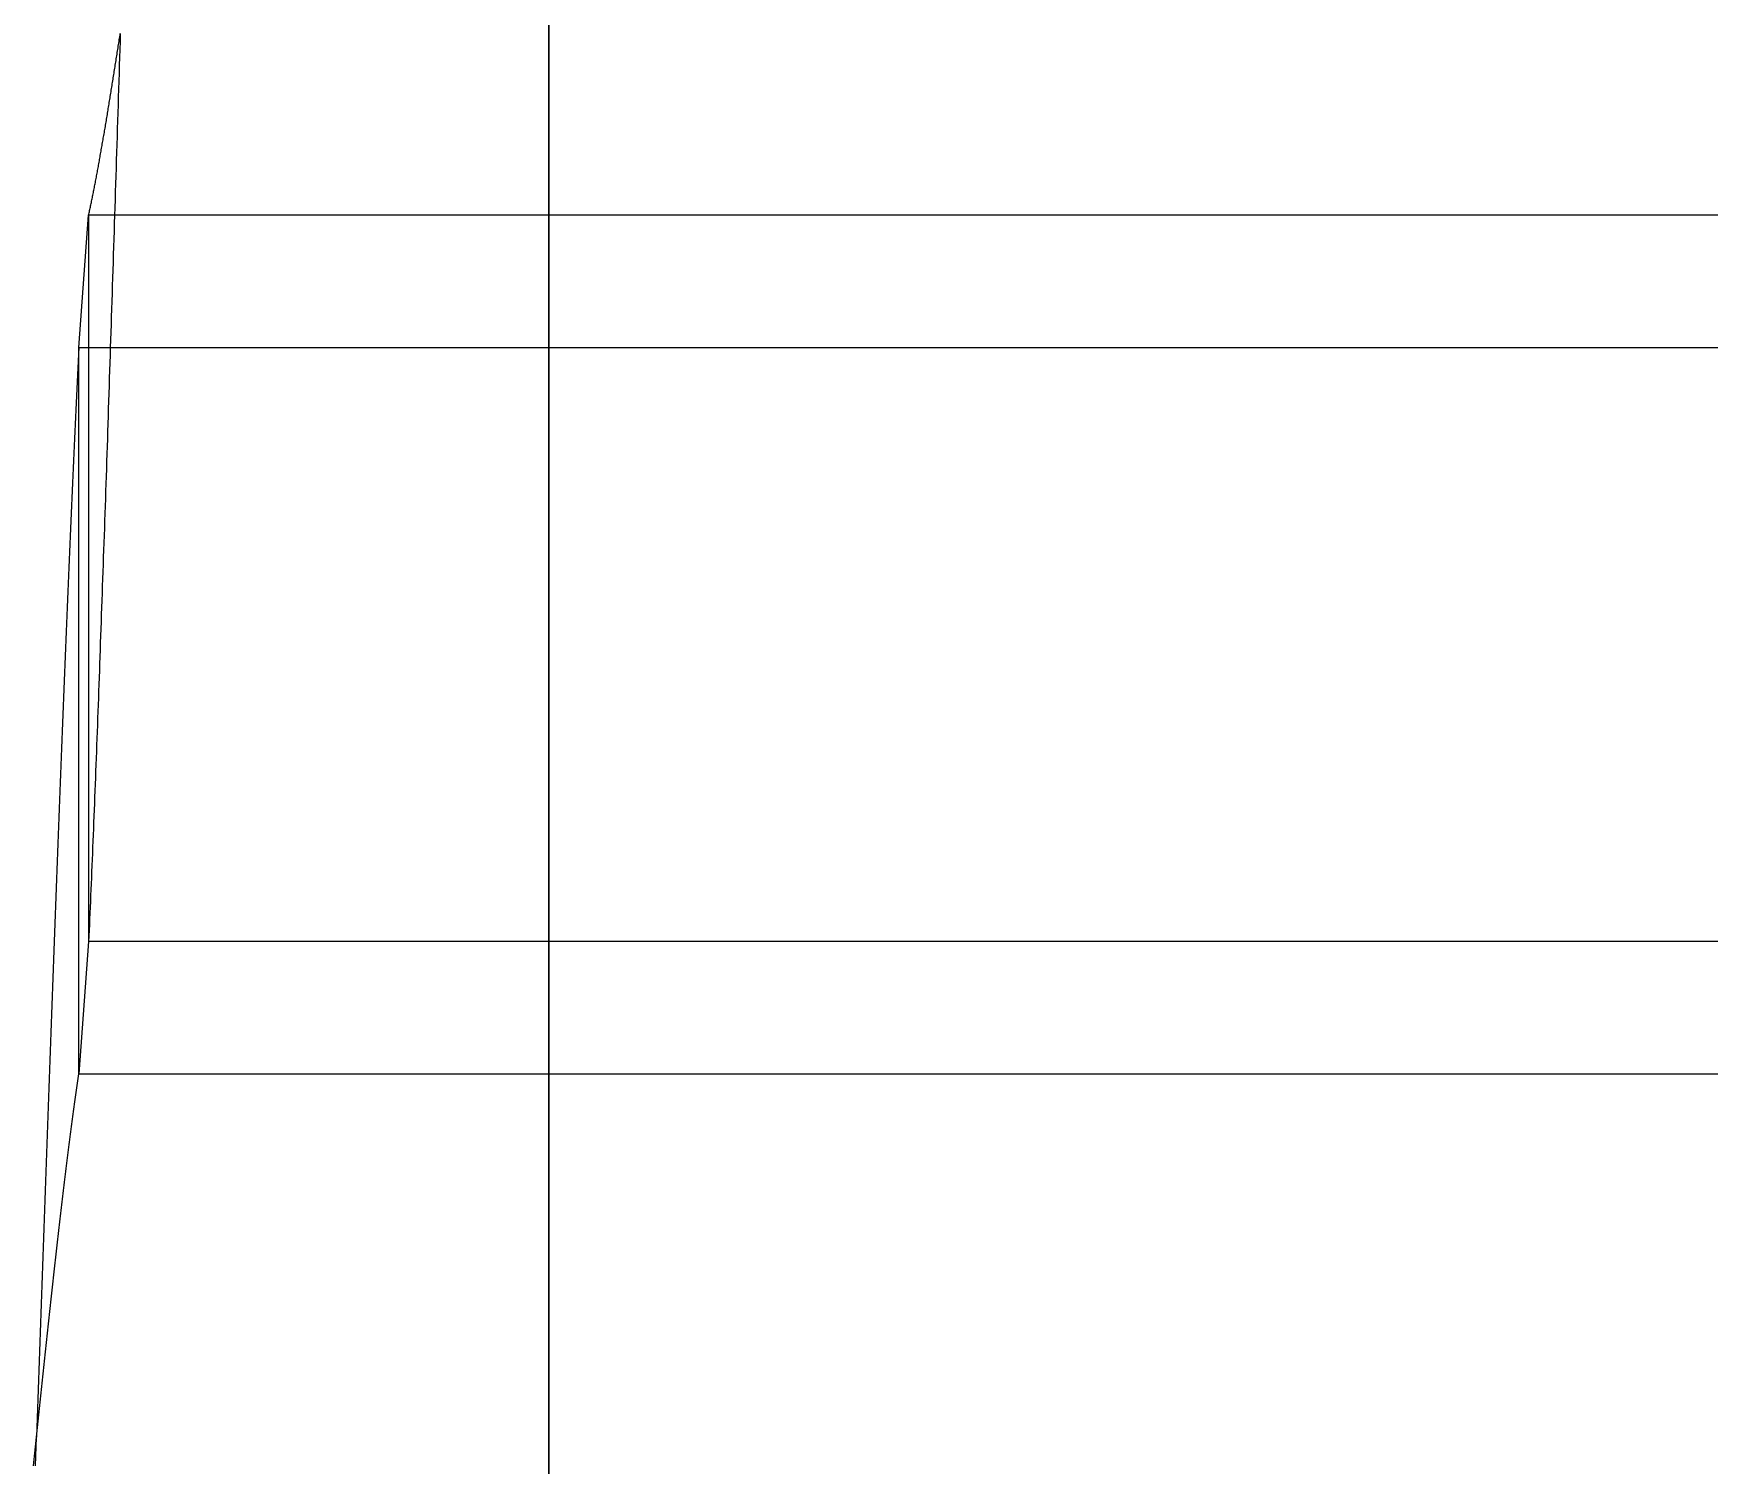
# Model space of a CAD drawing. Extents: x -4.83 to 4.83, y -5.56 to 3.84.
# Drawn here: x -0.841 to -0.188, y -1.625 to -1.067 of the extents above; entities that cross this region are included whole.
import ezdxf

# ---------------------------------------------------------------- set-up
doc = ezdxf.new("R2010")
doc.units = 0
doc.layers.get('0').update_dxf_attribs({"linetype": 'CONTINUOUS'})

# ---------------------------------------------------------------- blocks, each defined once
blk = doc.blocks.new('*U3')
at = {"color": 255, "extrusion": (-0.99863, 0.037007, 0.037007)}
for p, q in [((-0.82299, -1.18935, 3.3393), (-0.81917, -1.13781, 3.39084)), ((-0.81917, -1.13781, 3.39084), (-0.81917, -1.42065, 3.67369)), ((-0.82299, -1.47219, 3.62214), (-0.82299, -1.18935, 3.3393)), ((-0.81917, -1.42065, 3.67369), (-0.82299, -1.47219, 3.62214))]:
    blk.add_line(p, q, dxfattribs=at)
at = {"color": 255, "extrusion": (0, 0.707107, -0.707107)}
for p, q in [((-0.82299, -1.18935, 3.3393), (-0.81917, -1.13781, 3.39084)), ((0.81917, -1.13781, 3.39084), (-0.81917, -1.13781, 3.39084)), ((-0.82299, -1.18935, 3.3393), (0.82299, -1.18935, 3.3393))]:
    blk.add_line(p, q, dxfattribs=at)
at = {"color": 255}
for p, q in [((-0.81917, -1.13781, 3.39084), (-0.81917, -1.42065, 3.67369)), ((0.81917, -1.13781, 3.39084), (-0.81917, -1.13781, 3.39084)), ((-0.82299, -1.18935, 3.3393), (0.82299, -1.18935, 3.3393)), ((-0.82299, -1.47219, 3.62214), (-0.82299, -1.18935, 3.3393)), ((0.81917, -1.42065, 3.67369), (-0.81917, -1.42065, 3.67369)), ((-0.82299, -1.47219, 3.62214), (0.82299, -1.47219, 3.62214))]:
    blk.add_line(p, q, dxfattribs=at)
at = {"color": 255, "extrusion": (0, -0.707107, 0.707107)}
for p, q in [((-0.81917, -1.42065, 3.67369), (-0.82299, -1.47219, 3.62214)), ((0.81917, -1.42065, 3.67369), (-0.81917, -1.42065, 3.67369)), ((-0.82299, -1.47219, 3.62214), (0.82299, -1.47219, 3.62214))]:
    blk.add_line(p, q, dxfattribs=at)
at = {"color": 255}
for points in [[(-0.81917, -1.13781, 3.39084), (-0.81907, -1.13737, 3.39128), (-0.81897, -1.13693, 3.39171), (-0.81887, -1.13648, 3.39214), (-0.81878, -1.13604, 3.39257), (-0.81868, -1.13559, 3.393), (-0.81858, -1.13514, 3.39342), (-0.81849, -1.13468, 3.39383), (-0.81839, -1.13422, 3.39425), (-0.81829, -1.13376, 3.39466), (-0.81819, -1.1333, 3.39507), (-0.8181, -1.13283, 3.39548), (-0.818, -1.13237, 3.39588), (-0.8179, -1.1319, 3.39628), (-0.81781, -1.13142, 3.39668), (-0.81771, -1.13095, 3.39708), (-0.81761, -1.13047, 3.39747), (-0.81751, -1.12999, 3.39786), (-0.81742, -1.12951, 3.39824), (-0.81732, -1.12902, 3.39862), (-0.81722, -1.12853, 3.399), (-0.81712, -1.12804, 3.39938), (-0.81703, -1.12755, 3.39975), (-0.81693, -1.12706, 3.40012), (-0.81683, -1.12656, 3.40049), (-0.81673, -1.12606, 3.40085), (-0.81664, -1.12556, 3.40122), (-0.81654, -1.12505, 3.40157), (-0.81644, -1.12455, 3.40193), (-0.81635, -1.12404, 3.40228), (-0.81625, -1.12353, 3.40263), (-0.81615, -1.12302, 3.40297), (-0.81605, -1.1225, 3.40332), (-0.81596, -1.12199, 3.40366), (-0.81586, -1.12147, 3.40399), (-0.81576, -1.12095, 3.40432), (-0.81566, -1.12042, 3.40465), (-0.81557, -1.1199, 3.40498), (-0.81547, -1.11937, 3.4053), (-0.81537, -1.11884, 3.40562), (-0.81528, -1.11831, 3.40594), (-0.81518, -1.11778, 3.40625), (-0.81508, -1.11725, 3.40656), (-0.81498, -1.11671, 3.40687), (-0.81489, -1.11617, 3.40717), (-0.81479, -1.11563, 3.40747), (-0.81469, -1.11509, 3.40777), (-0.8146, -1.11454, 3.40807), (-0.8145, -1.114, 3.40836), (-0.8144, -1.11345, 3.40864), (-0.8143, -1.1129, 3.40893), (-0.81421, -1.11235, 3.40921), (-0.81411, -1.1118, 3.40948), (-0.81401, -1.11124, 3.40976), (-0.81392, -1.11069, 3.41003), (-0.81382, -1.11013, 3.4103), (-0.81372, -1.10957, 3.41056), (-0.81362, -1.10901, 3.41082), (-0.81353, -1.10845, 3.41108), (-0.81343, -1.10788, 3.41133), (-0.81333, -1.10732, 3.41158), (-0.81324, -1.10675, 3.41183), (-0.81314, -1.10618, 3.41207), (-0.81304, -1.10561, 3.41231), (-0.81294, -1.10504, 3.41255), (-0.81285, -1.10447, 3.41278), (-0.81275, -1.1039, 3.41301), (-0.81265, -1.10332, 3.41324), (-0.81255, -1.10274, 3.41346), (-0.81246, -1.10217, 3.41368), (-0.81236, -1.10159, 3.4139), (-0.81226, -1.10101, 3.41411), (-0.81217, -1.10042, 3.41432), (-0.81207, -1.09984, 3.41452), (-0.81197, -1.09926, 3.41472), (-0.81187, -1.09867, 3.41492), (-0.81178, -1.09808, 3.41512), (-0.81168, -1.0975, 3.41531), (-0.81158, -1.09691, 3.4155), (-0.81149, -1.09632, 3.41568), (-0.81139, -1.09573, 3.41586), (-0.81129, -1.09513, 3.41604), (-0.81119, -1.09454, 3.41621), (-0.8111, -1.09395, 3.41638), (-0.811, -1.09335, 3.41655), (-0.8109, -1.09275, 3.41671), (-0.8108, -1.09216, 3.41687), (-0.81071, -1.09156, 3.41702), (-0.81061, -1.09096, 3.41717), (-0.81051, -1.09036, 3.41732), (-0.81041, -1.08976, 3.41747), (-0.81032, -1.08916, 3.41761), (-0.81022, -1.08855, 3.41774), (-0.81012, -1.08795, 3.41788), (-0.81003, -1.08734, 3.418), (-0.80993, -1.08674, 3.41813), (-0.80983, -1.08613, 3.41825), (-0.80973, -1.08553, 3.41837), (-0.80964, -1.08492, 3.41848), (-0.80954, -1.08431, 3.4186), (-0.80944, -1.0837, 3.4187), (-0.80934, -1.08309, 3.41881), (-0.80925, -1.08248, 3.4189), (-0.80915, -1.08187, 3.419), (-0.80905, -1.08126, 3.41909), (-0.80896, -1.08065, 3.41918), (-0.80886, -1.08004, 3.41926), (-0.80876, -1.07943, 3.41934), (-0.80866, -1.07881, 3.41942), (-0.80857, -1.0782, 3.41949), (-0.80847, -1.07758, 3.41956), (-0.80837, -1.07697, 3.41963), (-0.80828, -1.07636, 3.41969), (-0.80818, -1.07574, 3.41975), (-0.80808, -1.07512, 3.4198), (-0.80798, -1.07451, 3.41985), (-0.80789, -1.07389, 3.41989), (-0.80779, -1.07328, 3.41994), (-0.80769, -1.07266, 3.41997), (-0.80759, -1.07204, 3.42001), (-0.8075, -1.07142, 3.42004), (-0.8074, -1.07081, 3.42006), (-0.8073, -1.07019, 3.42008), (-0.80721, -1.06957, 3.4201), (-0.80711, -1.06895, 3.42012), (-0.80701, -1.06833, 3.42013), (-0.80692, -1.06772, 3.42013), (-0.80682, -1.0671, 3.42013)], [(-0.80682, -1.0671, 3.82013), (-0.80692, -1.07019, 3.82012), (-0.80701, -1.07328, 3.82009), (-0.80711, -1.07637, 3.82004), (-0.80721, -1.07946, 3.81997), (-0.8073, -1.08255, 3.81988), (-0.8074, -1.08564, 3.81977), (-0.8075, -1.08873, 3.81965), (-0.80759, -1.09182, 3.8195), (-0.80769, -1.0949, 3.81933), (-0.80779, -1.09799, 3.81914), (-0.80789, -1.10107, 3.81893), (-0.80798, -1.10415, 3.8187), (-0.80808, -1.10723, 3.81846), (-0.80818, -1.11031, 3.81819), (-0.80828, -1.11339, 3.8179), (-0.80837, -1.11646, 3.8176), (-0.80847, -1.11953, 3.81727), (-0.80857, -1.1226, 3.81693), (-0.80866, -1.12567, 3.81657), (-0.80876, -1.12874, 3.81618), (-0.80886, -1.1318, 3.81578), (-0.80896, -1.13486, 3.81536), (-0.80905, -1.13792, 3.81492), (-0.80915, -1.14097, 3.81446), (-0.80925, -1.14403, 3.81399), (-0.80934, -1.14708, 3.81349), (-0.80944, -1.15012, 3.81297), (-0.80954, -1.15317, 3.81244), (-0.80964, -1.15621, 3.81189), (-0.80973, -1.15924, 3.81131), (-0.80983, -1.16228, 3.81072), (-0.80993, -1.1653, 3.81011), (-0.81003, -1.16833, 3.80949), (-0.81012, -1.17135, 3.80884), (-0.81022, -1.17437, 3.80817), (-0.81032, -1.17738, 3.80749), (-0.81041, -1.18039, 3.80679), (-0.81051, -1.1834, 3.80607), (-0.81061, -1.1864, 3.80533), (-0.81071, -1.1894, 3.80457), (-0.8108, -1.19239, 3.8038), (-0.8109, -1.19537, 3.803), (-0.811, -1.19836, 3.80219), (-0.8111, -1.20133, 3.80136), (-0.81119, -1.20431, 3.80051), (-0.81129, -1.20727, 3.79965), (-0.81139, -1.21023, 3.79876), (-0.81149, -1.21319, 3.79786), (-0.81158, -1.21614, 3.79694), (-0.81168, -1.21909, 3.79601), (-0.81178, -1.22203, 3.79505), (-0.81187, -1.22496, 3.79408), (-0.81197, -1.22789, 3.79309), (-0.81207, -1.23081, 3.79208), (-0.81217, -1.23373, 3.79105), (-0.81226, -1.23664, 3.79001), (-0.81236, -1.23954, 3.78894), (-0.81246, -1.24244, 3.78787), (-0.81255, -1.24533, 3.78677), (-0.81265, -1.24821, 3.78566), (-0.81275, -1.25109, 3.78452), (-0.81285, -1.25396, 3.78338), (-0.81294, -1.25682, 3.78221), (-0.81304, -1.25968, 3.78103), (-0.81314, -1.26253, 3.77983), (-0.81324, -1.26537, 3.77861), (-0.81333, -1.2682, 3.77737), (-0.81343, -1.27103, 3.77612), (-0.81353, -1.27385, 3.77485), (-0.81362, -1.27666, 3.77357), (-0.81372, -1.27947, 3.77227), (-0.81382, -1.28226, 3.77095), (-0.81392, -1.28505, 3.76961), (-0.81401, -1.28783, 3.76826), (-0.81411, -1.2906, 3.76689), (-0.81421, -1.29336, 3.7655), (-0.8143, -1.29612, 3.7641), (-0.8144, -1.29886, 3.76268), (-0.8145, -1.3016, 3.76124), (-0.8146, -1.30433, 3.75979), (-0.81469, -1.30705, 3.75832), (-0.81479, -1.30976, 3.75683), (-0.81489, -1.31246, 3.75533), (-0.81498, -1.31515, 3.75381), (-0.81508, -1.31783, 3.75228), (-0.81518, -1.32051, 3.75073), (-0.81528, -1.32317, 3.74916), (-0.81537, -1.32582, 3.74758), (-0.81547, -1.32847, 3.74598), (-0.81557, -1.3311, 3.74436), (-0.81566, -1.33373, 3.74273), (-0.81576, -1.33634, 3.74108), (-0.81586, -1.33895, 3.73942), (-0.81596, -1.34154, 3.73774), (-0.81605, -1.34412, 3.73604), (-0.81615, -1.3467, 3.73433), (-0.81625, -1.34926, 3.73261), (-0.81635, -1.35181, 3.73086), (-0.81644, -1.35435, 3.72911), (-0.81654, -1.35688, 3.72733), (-0.81664, -1.3594, 3.72554), (-0.81673, -1.36191, 3.72374), (-0.81683, -1.3644, 3.72192), (-0.81693, -1.36689, 3.72008), (-0.81703, -1.36936, 3.71823), (-0.81712, -1.37182, 3.71636), (-0.81722, -1.37427, 3.71448), (-0.81732, -1.37671, 3.71258), (-0.81742, -1.37914, 3.71067), (-0.81751, -1.38155, 3.70874), (-0.81761, -1.38395, 3.7068), (-0.81771, -1.38634, 3.70484), (-0.81781, -1.38872, 3.70287), (-0.8179, -1.39109, 3.70088), (-0.818, -1.39344, 3.69888), (-0.8181, -1.39578, 3.69686), (-0.81819, -1.39811, 3.69483), (-0.81829, -1.40042, 3.69278), (-0.81839, -1.40272, 3.69071), (-0.81849, -1.40501, 3.68864), (-0.81858, -1.40729, 3.68655), (-0.81868, -1.40955, 3.68444), (-0.81878, -1.41179, 3.68232), (-0.81887, -1.41403, 3.68018), (-0.81897, -1.41625, 3.67803), (-0.81907, -1.41846, 3.67587), (-0.81917, -1.42065, 3.67369)], [(-0.81917, -1.13781, 3.39084), (-0.81907, -1.13737, 3.39128), (-0.81897, -1.13693, 3.39171), (-0.81887, -1.13648, 3.39214), (-0.81878, -1.13604, 3.39257), (-0.81868, -1.13559, 3.393), (-0.81858, -1.13514, 3.39342), (-0.81849, -1.13468, 3.39383), (-0.81839, -1.13422, 3.39425), (-0.81829, -1.13376, 3.39466), (-0.81819, -1.1333, 3.39507), (-0.8181, -1.13283, 3.39548), (-0.818, -1.13237, 3.39588), (-0.8179, -1.1319, 3.39628), (-0.81781, -1.13142, 3.39668), (-0.81771, -1.13095, 3.39708), (-0.81761, -1.13047, 3.39747), (-0.81751, -1.12999, 3.39786), (-0.81742, -1.12951, 3.39824), (-0.81732, -1.12902, 3.39862), (-0.81722, -1.12853, 3.399), (-0.81712, -1.12804, 3.39938), (-0.81703, -1.12755, 3.39975), (-0.81693, -1.12706, 3.40012), (-0.81683, -1.12656, 3.40049), (-0.81673, -1.12606, 3.40085), (-0.81664, -1.12556, 3.40122), (-0.81654, -1.12505, 3.40157), (-0.81644, -1.12455, 3.40193), (-0.81635, -1.12404, 3.40228), (-0.81625, -1.12353, 3.40263), (-0.81615, -1.12302, 3.40297), (-0.81605, -1.1225, 3.40332), (-0.81596, -1.12199, 3.40366), (-0.81586, -1.12147, 3.40399), (-0.81576, -1.12095, 3.40432), (-0.81566, -1.12042, 3.40465), (-0.81557, -1.1199, 3.40498), (-0.81547, -1.11937, 3.4053), (-0.81537, -1.11884, 3.40562), (-0.81528, -1.11831, 3.40594), (-0.81518, -1.11778, 3.40625), (-0.81508, -1.11725, 3.40656), (-0.81498, -1.11671, 3.40687), (-0.81489, -1.11617, 3.40717), (-0.81479, -1.11563, 3.40747), (-0.81469, -1.11509, 3.40777), (-0.8146, -1.11454, 3.40807), (-0.8145, -1.114, 3.40836), (-0.8144, -1.11345, 3.40864), (-0.8143, -1.1129, 3.40893), (-0.81421, -1.11235, 3.40921), (-0.81411, -1.1118, 3.40948), (-0.81401, -1.11124, 3.40976), (-0.81392, -1.11069, 3.41003), (-0.81382, -1.11013, 3.4103), (-0.81372, -1.10957, 3.41056), (-0.81362, -1.10901, 3.41082), (-0.81353, -1.10845, 3.41108), (-0.81343, -1.10788, 3.41133), (-0.81333, -1.10732, 3.41158), (-0.81324, -1.10675, 3.41183), (-0.81314, -1.10618, 3.41207), (-0.81304, -1.10561, 3.41231), (-0.81294, -1.10504, 3.41255), (-0.81285, -1.10447, 3.41278), (-0.81275, -1.1039, 3.41301), (-0.81265, -1.10332, 3.41324), (-0.81255, -1.10274, 3.41346), (-0.81246, -1.10217, 3.41368), (-0.81236, -1.10159, 3.4139), (-0.81226, -1.10101, 3.41411), (-0.81217, -1.10042, 3.41432), (-0.81207, -1.09984, 3.41452), (-0.81197, -1.09926, 3.41472), (-0.81187, -1.09867, 3.41492), (-0.81178, -1.09808, 3.41512), (-0.81168, -1.0975, 3.41531), (-0.81158, -1.09691, 3.4155), (-0.81149, -1.09632, 3.41568), (-0.81139, -1.09573, 3.41586), (-0.81129, -1.09513, 3.41604), (-0.81119, -1.09454, 3.41621), (-0.8111, -1.09395, 3.41638), (-0.811, -1.09335, 3.41655), (-0.8109, -1.09275, 3.41671), (-0.8108, -1.09216, 3.41687), (-0.81071, -1.09156, 3.41702), (-0.81061, -1.09096, 3.41717), (-0.81051, -1.09036, 3.41732), (-0.81041, -1.08976, 3.41747), (-0.81032, -1.08916, 3.41761), (-0.81022, -1.08855, 3.41774), (-0.81012, -1.08795, 3.41788), (-0.81003, -1.08734, 3.418), (-0.80993, -1.08674, 3.41813), (-0.80983, -1.08613, 3.41825), (-0.80973, -1.08553, 3.41837), (-0.80964, -1.08492, 3.41848), (-0.80954, -1.08431, 3.4186), (-0.80944, -1.0837, 3.4187), (-0.80934, -1.08309, 3.41881), (-0.80925, -1.08248, 3.4189), (-0.80915, -1.08187, 3.419), (-0.80905, -1.08126, 3.41909), (-0.80896, -1.08065, 3.41918), (-0.80886, -1.08004, 3.41926), (-0.80876, -1.07943, 3.41934), (-0.80866, -1.07881, 3.41942), (-0.80857, -1.0782, 3.41949), (-0.80847, -1.07758, 3.41956), (-0.80837, -1.07697, 3.41963), (-0.80828, -1.07636, 3.41969), (-0.80818, -1.07574, 3.41975), (-0.80808, -1.07512, 3.4198), (-0.80798, -1.07451, 3.41985), (-0.80789, -1.07389, 3.41989), (-0.80779, -1.07328, 3.41994), (-0.80769, -1.07266, 3.41997), (-0.80759, -1.07204, 3.42001), (-0.8075, -1.07142, 3.42004), (-0.8074, -1.07081, 3.42006), (-0.8073, -1.07019, 3.42008), (-0.80721, -1.06957, 3.4201), (-0.80711, -1.06895, 3.42012), (-0.80701, -1.06833, 3.42013), (-0.80692, -1.06772, 3.42013), (-0.80682, -1.0671, 3.42013)], [(-0.80682, -1.0671, 3.82013), (-0.80692, -1.07019, 3.82012), (-0.80701, -1.07328, 3.82009), (-0.80711, -1.07637, 3.82004), (-0.80721, -1.07946, 3.81997), (-0.8073, -1.08255, 3.81988), (-0.8074, -1.08564, 3.81977), (-0.8075, -1.08873, 3.81965), (-0.80759, -1.09182, 3.8195), (-0.80769, -1.0949, 3.81933), (-0.80779, -1.09799, 3.81914), (-0.80789, -1.10107, 3.81893), (-0.80798, -1.10415, 3.8187), (-0.80808, -1.10723, 3.81846), (-0.80818, -1.11031, 3.81819), (-0.80828, -1.11339, 3.8179), (-0.80837, -1.11646, 3.8176), (-0.80847, -1.11953, 3.81727), (-0.80857, -1.1226, 3.81693), (-0.80866, -1.12567, 3.81657), (-0.80876, -1.12874, 3.81618), (-0.80886, -1.1318, 3.81578), (-0.80896, -1.13486, 3.81536), (-0.80905, -1.13792, 3.81492), (-0.80915, -1.14097, 3.81446), (-0.80925, -1.14403, 3.81399), (-0.80934, -1.14708, 3.81349), (-0.80944, -1.15012, 3.81297), (-0.80954, -1.15317, 3.81244), (-0.80964, -1.15621, 3.81189), (-0.80973, -1.15924, 3.81131), (-0.80983, -1.16228, 3.81072), (-0.80993, -1.1653, 3.81011), (-0.81003, -1.16833, 3.80949), (-0.81012, -1.17135, 3.80884), (-0.81022, -1.17437, 3.80817), (-0.81032, -1.17738, 3.80749), (-0.81041, -1.18039, 3.80679), (-0.81051, -1.1834, 3.80607), (-0.81061, -1.1864, 3.80533), (-0.81071, -1.1894, 3.80457), (-0.8108, -1.19239, 3.8038), (-0.8109, -1.19537, 3.803), (-0.811, -1.19836, 3.80219), (-0.8111, -1.20133, 3.80136), (-0.81119, -1.20431, 3.80051), (-0.81129, -1.20727, 3.79965), (-0.81139, -1.21023, 3.79876), (-0.81149, -1.21319, 3.79786), (-0.81158, -1.21614, 3.79694), (-0.81168, -1.21909, 3.79601), (-0.81178, -1.22203, 3.79505), (-0.81187, -1.22496, 3.79408), (-0.81197, -1.22789, 3.79309), (-0.81207, -1.23081, 3.79208), (-0.81217, -1.23373, 3.79105), (-0.81226, -1.23664, 3.79001), (-0.81236, -1.23954, 3.78894), (-0.81246, -1.24244, 3.78787), (-0.81255, -1.24533, 3.78677), (-0.81265, -1.24821, 3.78566), (-0.81275, -1.25109, 3.78452), (-0.81285, -1.25396, 3.78338), (-0.81294, -1.25682, 3.78221), (-0.81304, -1.25968, 3.78103), (-0.81314, -1.26253, 3.77983), (-0.81324, -1.26537, 3.77861), (-0.81333, -1.2682, 3.77737), (-0.81343, -1.27103, 3.77612), (-0.81353, -1.27385, 3.77485), (-0.81362, -1.27666, 3.77357), (-0.81372, -1.27947, 3.77227), (-0.81382, -1.28226, 3.77095), (-0.81392, -1.28505, 3.76961), (-0.81401, -1.28783, 3.76826), (-0.81411, -1.2906, 3.76689), (-0.81421, -1.29336, 3.7655), (-0.8143, -1.29612, 3.7641), (-0.8144, -1.29886, 3.76268), (-0.8145, -1.3016, 3.76124), (-0.8146, -1.30433, 3.75979), (-0.81469, -1.30705, 3.75832), (-0.81479, -1.30976, 3.75683), (-0.81489, -1.31246, 3.75533), (-0.81498, -1.31515, 3.75381), (-0.81508, -1.31783, 3.75228), (-0.81518, -1.32051, 3.75073), (-0.81528, -1.32317, 3.74916), (-0.81537, -1.32582, 3.74758), (-0.81547, -1.32847, 3.74598), (-0.81557, -1.3311, 3.74436), (-0.81566, -1.33373, 3.74273), (-0.81576, -1.33634, 3.74108), (-0.81586, -1.33895, 3.73942), (-0.81596, -1.34154, 3.73774), (-0.81605, -1.34412, 3.73604), (-0.81615, -1.3467, 3.73433), (-0.81625, -1.34926, 3.73261), (-0.81635, -1.35181, 3.73086), (-0.81644, -1.35435, 3.72911), (-0.81654, -1.35688, 3.72733), (-0.81664, -1.3594, 3.72554), (-0.81673, -1.36191, 3.72374), (-0.81683, -1.3644, 3.72192), (-0.81693, -1.36689, 3.72008), (-0.81703, -1.36936, 3.71823), (-0.81712, -1.37182, 3.71636), (-0.81722, -1.37427, 3.71448), (-0.81732, -1.37671, 3.71258), (-0.81742, -1.37914, 3.71067), (-0.81751, -1.38155, 3.70874), (-0.81761, -1.38395, 3.7068), (-0.81771, -1.38634, 3.70484), (-0.81781, -1.38872, 3.70287), (-0.8179, -1.39109, 3.70088), (-0.818, -1.39344, 3.69888), (-0.8181, -1.39578, 3.69686), (-0.81819, -1.39811, 3.69483), (-0.81829, -1.40042, 3.69278), (-0.81839, -1.40272, 3.69071), (-0.81849, -1.40501, 3.68864), (-0.81858, -1.40729, 3.68655), (-0.81868, -1.40955, 3.68444), (-0.81878, -1.41179, 3.68232), (-0.81887, -1.41403, 3.68018), (-0.81897, -1.41625, 3.67803), (-0.81907, -1.41846, 3.67587), (-0.81917, -1.42065, 3.67369)], [(-0.82299, -1.18935, 3.3393), (-0.82312, -1.19198, 3.33669), (-0.82325, -1.19463, 3.33409), (-0.82337, -1.1973, 3.33151), (-0.82351, -1.19998, 3.32895), (-0.82363, -1.20268, 3.3264), (-0.82376, -1.20539, 3.32387), (-0.82389, -1.20812, 3.32136), (-0.82402, -1.21087, 3.31887), (-0.82415, -1.21363, 3.31639), (-0.82428, -1.21641, 3.31394), (-0.82441, -1.2192, 3.3115), (-0.82454, -1.22201, 3.30907), (-0.82467, -1.22483, 3.30667), (-0.8248, -1.22767, 3.30429), (-0.82493, -1.23052, 3.30192), (-0.82506, -1.23339, 3.29957), (-0.82519, -1.23627, 3.29724), (-0.82532, -1.23917, 3.29492), (-0.82545, -1.24208, 3.29263), (-0.82558, -1.24501, 3.29035), (-0.82571, -1.24795, 3.28809), (-0.82584, -1.2509, 3.28585), (-0.82597, -1.25387, 3.28363), (-0.8261, -1.25685, 3.28143), (-0.82623, -1.25985, 3.27924), (-0.82636, -1.26285, 3.27708), (-0.82649, -1.26588, 3.27493), (-0.82662, -1.26891, 3.2728), (-0.82675, -1.27196, 3.27069), (-0.82688, -1.27502, 3.2686), (-0.827, -1.2781, 3.26653), (-0.82713, -1.28119, 3.26447), (-0.82726, -1.28429, 3.26244), (-0.82739, -1.2874, 3.26042), (-0.82752, -1.29052, 3.25843), (-0.82765, -1.29366, 3.25645), (-0.82778, -1.29681, 3.25449), (-0.82791, -1.29997, 3.25255), (-0.82804, -1.30314, 3.25063), (-0.82817, -1.30633, 3.24873), (-0.8283, -1.30953, 3.24685), (-0.82843, -1.31273, 3.24499), (-0.82856, -1.31595, 3.24315), (-0.82869, -1.31918, 3.24133), (-0.82882, -1.32242, 3.23952), (-0.82895, -1.32568, 3.23774), (-0.82908, -1.32894, 3.23598), (-0.82921, -1.33221, 3.23424), (-0.82934, -1.3355, 3.23251), (-0.82947, -1.33879, 3.23081), (-0.8296, -1.3421, 3.22912), (-0.82973, -1.34541, 3.22746), (-0.82986, -1.34874, 3.22582), (-0.82999, -1.35208, 3.22419), (-0.83012, -1.35542, 3.22259), (-0.83025, -1.35878, 3.22101), (-0.83037, -1.36214, 3.21944), (-0.83051, -1.36551, 3.2179), (-0.83064, -1.3689, 3.21638), (-0.83076, -1.37229, 3.21488), (-0.83089, -1.37569, 3.2134), (-0.83102, -1.3791, 3.21193), (-0.83115, -1.38252, 3.21049), (-0.83128, -1.38595, 3.20907), (-0.83141, -1.38938, 3.20768), (-0.83154, -1.39283, 3.2063), (-0.83167, -1.39628, 3.20494), (-0.8318, -1.39974, 3.2036), (-0.83193, -1.40321, 3.20229), (-0.83206, -1.40668, 3.20099), (-0.83219, -1.41017, 3.19972), (-0.83232, -1.41366, 3.19847), (-0.83245, -1.41716, 3.19723), (-0.83258, -1.42067, 3.19602), (-0.83271, -1.42418, 3.19483), (-0.83284, -1.4277, 3.19367), (-0.83297, -1.43123, 3.19252), (-0.8331, -1.43476, 3.1914), (-0.83323, -1.4383, 3.19029), (-0.83336, -1.44185, 3.18921), (-0.83349, -1.44541, 3.18815), (-0.83362, -1.44897, 3.18711), (-0.83375, -1.45253, 3.18609), (-0.83388, -1.45611, 3.1851), (-0.834, -1.45968, 3.18412), (-0.83413, -1.46327, 3.18317), (-0.83427, -1.46686, 3.18224), (-0.83439, -1.47045, 3.18133), (-0.83452, -1.47406, 3.18044), (-0.83465, -1.47766, 3.17958), (-0.83478, -1.48127, 3.17874), (-0.83491, -1.48489, 3.17792), (-0.83504, -1.48851, 3.17712), (-0.83517, -1.49214, 3.17634), (-0.8353, -1.49577, 3.17559), (-0.83543, -1.4994, 3.17486), (-0.83556, -1.50304, 3.17415), (-0.83569, -1.50669, 3.17346), (-0.83582, -1.51033, 3.1728), (-0.83595, -1.51399, 3.17216), (-0.83608, -1.51764, 3.17154), (-0.83621, -1.5213, 3.17094), (-0.83634, -1.52496, 3.17037), (-0.83647, -1.52863, 3.16982), (-0.8366, -1.5323, 3.16929), (-0.83673, -1.53597, 3.16879), (-0.83686, -1.53965, 3.16831), (-0.83699, -1.54333, 3.16785), (-0.83712, -1.54701, 3.16741), (-0.83725, -1.55069, 3.167), (-0.83738, -1.55438, 3.16661), (-0.83751, -1.55807, 3.16624), (-0.83764, -1.56176, 3.1659), (-0.83776, -1.56546, 3.16558), (-0.83789, -1.56915, 3.16528), (-0.83802, -1.57285, 3.16501), (-0.83815, -1.57655, 3.16476), (-0.83828, -1.58025, 3.16453), (-0.83841, -1.58395, 3.16433), (-0.83854, -1.58766, 3.16415), (-0.83867, -1.59136, 3.164), (-0.8388, -1.59507, 3.16387), (-0.83893, -1.59878, 3.16376), (-0.83906, -1.60249, 3.16367), (-0.83919, -1.6062, 3.16361), (-0.83932, -1.60991, 3.16358), (-0.83945, -1.61362, 3.16357)], [(-0.82299, -1.18935, 3.3393), (-0.82312, -1.19198, 3.33669), (-0.82325, -1.19463, 3.33409), (-0.82337, -1.1973, 3.33151), (-0.82351, -1.19998, 3.32895), (-0.82363, -1.20268, 3.3264), (-0.82376, -1.20539, 3.32387), (-0.82389, -1.20812, 3.32136), (-0.82402, -1.21087, 3.31887), (-0.82415, -1.21363, 3.31639), (-0.82428, -1.21641, 3.31394), (-0.82441, -1.2192, 3.3115), (-0.82454, -1.22201, 3.30907), (-0.82467, -1.22483, 3.30667), (-0.8248, -1.22767, 3.30429), (-0.82493, -1.23052, 3.30192), (-0.82506, -1.23339, 3.29957), (-0.82519, -1.23627, 3.29724), (-0.82532, -1.23917, 3.29492), (-0.82545, -1.24208, 3.29263), (-0.82558, -1.24501, 3.29035), (-0.82571, -1.24795, 3.28809), (-0.82584, -1.2509, 3.28585), (-0.82597, -1.25387, 3.28363), (-0.8261, -1.25685, 3.28143), (-0.82623, -1.25985, 3.27924), (-0.82636, -1.26285, 3.27708), (-0.82649, -1.26588, 3.27493), (-0.82662, -1.26891, 3.2728), (-0.82675, -1.27196, 3.27069), (-0.82688, -1.27502, 3.2686), (-0.827, -1.2781, 3.26653), (-0.82713, -1.28119, 3.26447), (-0.82726, -1.28429, 3.26244), (-0.82739, -1.2874, 3.26042), (-0.82752, -1.29052, 3.25843), (-0.82765, -1.29366, 3.25645), (-0.82778, -1.29681, 3.25449), (-0.82791, -1.29997, 3.25255), (-0.82804, -1.30314, 3.25063), (-0.82817, -1.30633, 3.24873), (-0.8283, -1.30953, 3.24685), (-0.82843, -1.31273, 3.24499), (-0.82856, -1.31595, 3.24315), (-0.82869, -1.31918, 3.24133), (-0.82882, -1.32242, 3.23952), (-0.82895, -1.32568, 3.23774), (-0.82908, -1.32894, 3.23598), (-0.82921, -1.33221, 3.23424), (-0.82934, -1.3355, 3.23251), (-0.82947, -1.33879, 3.23081), (-0.8296, -1.3421, 3.22912), (-0.82973, -1.34541, 3.22746), (-0.82986, -1.34874, 3.22582), (-0.82999, -1.35208, 3.22419), (-0.83012, -1.35542, 3.22259), (-0.83025, -1.35878, 3.22101), (-0.83037, -1.36214, 3.21944), (-0.83051, -1.36551, 3.2179), (-0.83064, -1.3689, 3.21638), (-0.83076, -1.37229, 3.21488), (-0.83089, -1.37569, 3.2134), (-0.83102, -1.3791, 3.21193), (-0.83115, -1.38252, 3.21049), (-0.83128, -1.38595, 3.20907), (-0.83141, -1.38938, 3.20768), (-0.83154, -1.39283, 3.2063), (-0.83167, -1.39628, 3.20494), (-0.8318, -1.39974, 3.2036), (-0.83193, -1.40321, 3.20229), (-0.83206, -1.40668, 3.20099), (-0.83219, -1.41017, 3.19972), (-0.83232, -1.41366, 3.19847), (-0.83245, -1.41716, 3.19723), (-0.83258, -1.42067, 3.19602), (-0.83271, -1.42418, 3.19483), (-0.83284, -1.4277, 3.19367), (-0.83297, -1.43123, 3.19252), (-0.8331, -1.43476, 3.1914), (-0.83323, -1.4383, 3.19029), (-0.83336, -1.44185, 3.18921), (-0.83349, -1.44541, 3.18815), (-0.83362, -1.44897, 3.18711), (-0.83375, -1.45253, 3.18609), (-0.83388, -1.45611, 3.1851), (-0.834, -1.45968, 3.18412), (-0.83413, -1.46327, 3.18317), (-0.83427, -1.46686, 3.18224), (-0.83439, -1.47045, 3.18133), (-0.83452, -1.47406, 3.18044), (-0.83465, -1.47766, 3.17958), (-0.83478, -1.48127, 3.17874), (-0.83491, -1.48489, 3.17792), (-0.83504, -1.48851, 3.17712), (-0.83517, -1.49214, 3.17634), (-0.8353, -1.49577, 3.17559), (-0.83543, -1.4994, 3.17486), (-0.83556, -1.50304, 3.17415), (-0.83569, -1.50669, 3.17346), (-0.83582, -1.51033, 3.1728), (-0.83595, -1.51399, 3.17216), (-0.83608, -1.51764, 3.17154), (-0.83621, -1.5213, 3.17094), (-0.83634, -1.52496, 3.17037), (-0.83647, -1.52863, 3.16982), (-0.8366, -1.5323, 3.16929), (-0.83673, -1.53597, 3.16879), (-0.83686, -1.53965, 3.16831), (-0.83699, -1.54333, 3.16785), (-0.83712, -1.54701, 3.16741), (-0.83725, -1.55069, 3.167), (-0.83738, -1.55438, 3.16661), (-0.83751, -1.55807, 3.16624), (-0.83764, -1.56176, 3.1659), (-0.83776, -1.56546, 3.16558), (-0.83789, -1.56915, 3.16528), (-0.83802, -1.57285, 3.16501), (-0.83815, -1.57655, 3.16476), (-0.83828, -1.58025, 3.16453), (-0.83841, -1.58395, 3.16433), (-0.83854, -1.58766, 3.16415), (-0.83867, -1.59136, 3.164), (-0.8388, -1.59507, 3.16387), (-0.83893, -1.59878, 3.16376), (-0.83906, -1.60249, 3.16367), (-0.83919, -1.6062, 3.16361), (-0.83932, -1.60991, 3.16358), (-0.83945, -1.61362, 3.16357)], [(-0.83945, -1.61362, 3.56357), (-0.83932, -1.61238, 3.56357), (-0.83919, -1.61114, 3.56358), (-0.83906, -1.60991, 3.5636), (-0.83893, -1.60867, 3.56363), (-0.8388, -1.60743, 3.56367), (-0.83867, -1.6062, 3.56371), (-0.83854, -1.60496, 3.56376), (-0.83841, -1.60373, 3.56382), (-0.83828, -1.60249, 3.56389), (-0.83815, -1.60126, 3.56396), (-0.83802, -1.60003, 3.56405), (-0.83789, -1.59879, 3.56414), (-0.83776, -1.59756, 3.56424), (-0.83764, -1.59633, 3.56434), (-0.83751, -1.5951, 3.56446), (-0.83738, -1.59387, 3.56458), (-0.83725, -1.59264, 3.56471), (-0.83712, -1.59141, 3.56485), (-0.83699, -1.59019, 3.56499), (-0.83686, -1.58896, 3.56515), (-0.83673, -1.58774, 3.56531), (-0.8366, -1.58651, 3.56547), (-0.83647, -1.58529, 3.56565), (-0.83634, -1.58407, 3.56583), (-0.83621, -1.58284, 3.56602), (-0.83608, -1.58162, 3.56622), (-0.83595, -1.58041, 3.56643), (-0.83582, -1.57919, 3.56664), (-0.83569, -1.57797, 3.56686), (-0.83556, -1.57676, 3.56709), (-0.83543, -1.57555, 3.56733), (-0.8353, -1.57433, 3.56757), (-0.83517, -1.57312, 3.56782), (-0.83504, -1.57191, 3.56808), (-0.83491, -1.57071, 3.56835), (-0.83478, -1.5695, 3.56862), (-0.83465, -1.5683, 3.5689), (-0.83452, -1.5671, 3.56919), (-0.83439, -1.5659, 3.56949), (-0.83427, -1.5647, 3.56979), (-0.83413, -1.5635, 3.5701), (-0.834, -1.56231, 3.57042), (-0.83388, -1.56111, 3.57074), (-0.83375, -1.55992, 3.57107), (-0.83362, -1.55873, 3.57141), (-0.83349, -1.55755, 3.57176), (-0.83336, -1.55636, 3.57211), (-0.83323, -1.55518, 3.57247), (-0.8331, -1.554, 3.57284), (-0.83297, -1.55282, 3.57322), (-0.83284, -1.55164, 3.5736), (-0.83271, -1.55047, 3.57399), (-0.83258, -1.5493, 3.57438), (-0.83245, -1.54813, 3.57479), (-0.83232, -1.54696, 3.5752), (-0.83219, -1.5458, 3.57562), (-0.83206, -1.54464, 3.57604), (-0.83193, -1.54348, 3.57647), (-0.8318, -1.54232, 3.57691), (-0.83167, -1.54117, 3.57736), (-0.83154, -1.54002, 3.57781), (-0.83141, -1.53887, 3.57827), (-0.83128, -1.53773, 3.57874), (-0.83115, -1.53658, 3.57921), (-0.83102, -1.53544, 3.57969), (-0.83089, -1.53431, 3.58018), (-0.83076, -1.53317, 3.58067), (-0.83064, -1.53204, 3.58117), (-0.83051, -1.53092, 3.58168), (-0.83037, -1.52979, 3.58219), (-0.83025, -1.52867, 3.58271), (-0.83012, -1.52755, 3.58324), (-0.82999, -1.52644, 3.58377), (-0.82986, -1.52532, 3.58432), (-0.82973, -1.52422, 3.58486), (-0.8296, -1.52311, 3.58542), (-0.82947, -1.52201, 3.58598), (-0.82934, -1.52091, 3.58655), (-0.82921, -1.51982, 3.58712), (-0.82908, -1.51872, 3.5877), (-0.82895, -1.51764, 3.58829), (-0.82882, -1.51655, 3.58889), (-0.82869, -1.51547, 3.58949), (-0.82856, -1.51439, 3.59009), (-0.82843, -1.51332, 3.59071), (-0.8283, -1.51225, 3.59133), (-0.82817, -1.51119, 3.59195), (-0.82804, -1.51013, 3.59259), (-0.82791, -1.50907, 3.59323), (-0.82778, -1.50801, 3.59387), (-0.82765, -1.50696, 3.59453), (-0.82752, -1.50592, 3.59519), (-0.82739, -1.50488, 3.59585), (-0.82726, -1.50384, 3.59652), (-0.82713, -1.50281, 3.5972), (-0.827, -1.50178, 3.59789), (-0.82688, -1.50075, 3.59858), (-0.82675, -1.49973, 3.59927), (-0.82662, -1.49871, 3.59998), (-0.82649, -1.4977, 3.60069), (-0.82636, -1.4967, 3.6014), (-0.82623, -1.49569, 3.60212), (-0.8261, -1.49469, 3.60285), (-0.82597, -1.4937, 3.60359), (-0.82584, -1.49271, 3.60433), (-0.82571, -1.49173, 3.60507), (-0.82558, -1.49075, 3.60583), (-0.82545, -1.48977, 3.60659), (-0.82532, -1.4888, 3.60735), (-0.82519, -1.48783, 3.60812), (-0.82506, -1.48687, 3.6089), (-0.82493, -1.48592, 3.60968), (-0.8248, -1.48497, 3.61047), (-0.82467, -1.48402, 3.61127), (-0.82454, -1.48308, 3.61207), (-0.82441, -1.48214, 3.61288), (-0.82428, -1.48121, 3.61369), (-0.82415, -1.48029, 3.61451), (-0.82402, -1.47937, 3.61533), (-0.82389, -1.47845, 3.61616), (-0.82376, -1.47754, 3.617), (-0.82363, -1.47664, 3.61784), (-0.82351, -1.47574, 3.61869), (-0.82337, -1.47484, 3.61955), (-0.82325, -1.47395, 3.62041), (-0.82312, -1.47307, 3.62127), (-0.82299, -1.47219, 3.62214)], [(-0.83945, -1.61362, 3.56357), (-0.83932, -1.61238, 3.56357), (-0.83919, -1.61114, 3.56358), (-0.83906, -1.60991, 3.5636), (-0.83893, -1.60867, 3.56363), (-0.8388, -1.60743, 3.56367), (-0.83867, -1.6062, 3.56371), (-0.83854, -1.60496, 3.56376), (-0.83841, -1.60373, 3.56382), (-0.83828, -1.60249, 3.56389), (-0.83815, -1.60126, 3.56396), (-0.83802, -1.60003, 3.56405), (-0.83789, -1.59879, 3.56414), (-0.83776, -1.59756, 3.56424), (-0.83764, -1.59633, 3.56434), (-0.83751, -1.5951, 3.56446), (-0.83738, -1.59387, 3.56458), (-0.83725, -1.59264, 3.56471), (-0.83712, -1.59141, 3.56485), (-0.83699, -1.59019, 3.56499), (-0.83686, -1.58896, 3.56515), (-0.83673, -1.58774, 3.56531), (-0.8366, -1.58651, 3.56547), (-0.83647, -1.58529, 3.56565), (-0.83634, -1.58407, 3.56583), (-0.83621, -1.58284, 3.56602), (-0.83608, -1.58162, 3.56622), (-0.83595, -1.58041, 3.56643), (-0.83582, -1.57919, 3.56664), (-0.83569, -1.57797, 3.56686), (-0.83556, -1.57676, 3.56709), (-0.83543, -1.57555, 3.56733), (-0.8353, -1.57433, 3.56757), (-0.83517, -1.57312, 3.56782), (-0.83504, -1.57191, 3.56808), (-0.83491, -1.57071, 3.56835), (-0.83478, -1.5695, 3.56862), (-0.83465, -1.5683, 3.5689), (-0.83452, -1.5671, 3.56919), (-0.83439, -1.5659, 3.56949), (-0.83427, -1.5647, 3.56979), (-0.83413, -1.5635, 3.5701), (-0.834, -1.56231, 3.57042), (-0.83388, -1.56111, 3.57074), (-0.83375, -1.55992, 3.57107), (-0.83362, -1.55873, 3.57141), (-0.83349, -1.55755, 3.57176), (-0.83336, -1.55636, 3.57211), (-0.83323, -1.55518, 3.57247), (-0.8331, -1.554, 3.57284), (-0.83297, -1.55282, 3.57322), (-0.83284, -1.55164, 3.5736), (-0.83271, -1.55047, 3.57399), (-0.83258, -1.5493, 3.57438), (-0.83245, -1.54813, 3.57479), (-0.83232, -1.54696, 3.5752), (-0.83219, -1.5458, 3.57562), (-0.83206, -1.54464, 3.57604), (-0.83193, -1.54348, 3.57647), (-0.8318, -1.54232, 3.57691), (-0.83167, -1.54117, 3.57736), (-0.83154, -1.54002, 3.57781), (-0.83141, -1.53887, 3.57827), (-0.83128, -1.53773, 3.57874), (-0.83115, -1.53658, 3.57921), (-0.83102, -1.53544, 3.57969), (-0.83089, -1.53431, 3.58018), (-0.83076, -1.53317, 3.58067), (-0.83064, -1.53204, 3.58117), (-0.83051, -1.53092, 3.58168), (-0.83037, -1.52979, 3.58219), (-0.83025, -1.52867, 3.58271), (-0.83012, -1.52755, 3.58324), (-0.82999, -1.52644, 3.58377), (-0.82986, -1.52532, 3.58432), (-0.82973, -1.52422, 3.58486), (-0.8296, -1.52311, 3.58542), (-0.82947, -1.52201, 3.58598), (-0.82934, -1.52091, 3.58655), (-0.82921, -1.51982, 3.58712), (-0.82908, -1.51872, 3.5877), (-0.82895, -1.51764, 3.58829), (-0.82882, -1.51655, 3.58889), (-0.82869, -1.51547, 3.58949), (-0.82856, -1.51439, 3.59009), (-0.82843, -1.51332, 3.59071), (-0.8283, -1.51225, 3.59133), (-0.82817, -1.51119, 3.59195), (-0.82804, -1.51013, 3.59259), (-0.82791, -1.50907, 3.59323), (-0.82778, -1.50801, 3.59387), (-0.82765, -1.50696, 3.59453), (-0.82752, -1.50592, 3.59519), (-0.82739, -1.50488, 3.59585), (-0.82726, -1.50384, 3.59652), (-0.82713, -1.50281, 3.5972), (-0.827, -1.50178, 3.59789), (-0.82688, -1.50075, 3.59858), (-0.82675, -1.49973, 3.59927), (-0.82662, -1.49871, 3.59998), (-0.82649, -1.4977, 3.60069), (-0.82636, -1.4967, 3.6014), (-0.82623, -1.49569, 3.60212), (-0.8261, -1.49469, 3.60285), (-0.82597, -1.4937, 3.60359), (-0.82584, -1.49271, 3.60433), (-0.82571, -1.49173, 3.60507), (-0.82558, -1.49075, 3.60583), (-0.82545, -1.48977, 3.60659), (-0.82532, -1.4888, 3.60735), (-0.82519, -1.48783, 3.60812), (-0.82506, -1.48687, 3.6089), (-0.82493, -1.48592, 3.60968), (-0.8248, -1.48497, 3.61047), (-0.82467, -1.48402, 3.61127), (-0.82454, -1.48308, 3.61207), (-0.82441, -1.48214, 3.61288), (-0.82428, -1.48121, 3.61369), (-0.82415, -1.48029, 3.61451), (-0.82402, -1.47937, 3.61533), (-0.82389, -1.47845, 3.61616), (-0.82376, -1.47754, 3.617), (-0.82363, -1.47664, 3.61784), (-0.82351, -1.47574, 3.61869), (-0.82337, -1.47484, 3.61955), (-0.82325, -1.47395, 3.62041), (-0.82312, -1.47307, 3.62127), (-0.82299, -1.47219, 3.62214)], [(-0.83984, -1.62475, 3.16367), (-0.83971, -1.62104, 3.16361), (-0.83958, -1.61733, 3.16358), (-0.83945, -1.61362, 3.16357)], [(-0.83984, -1.62475, 3.16367), (-0.83971, -1.62104, 3.16361), (-0.83958, -1.61733, 3.16358), (-0.83945, -1.61362, 3.16357)], [(-0.84062, -1.62474, 3.56389), (-0.84049, -1.6235, 3.56382), (-0.84036, -1.62227, 3.56376), (-0.84023, -1.62103, 3.56371), (-0.8401, -1.6198, 3.56367), (-0.83997, -1.61856, 3.56363), (-0.83984, -1.61733, 3.5636), (-0.83971, -1.61609, 3.56358), (-0.83958, -1.61485, 3.56357), (-0.83945, -1.61362, 3.56357)], [(-0.84062, -1.62474, 3.56389), (-0.84049, -1.6235, 3.56382), (-0.84036, -1.62227, 3.56376), (-0.84023, -1.62103, 3.56371), (-0.8401, -1.6198, 3.56367), (-0.83997, -1.61856, 3.56363), (-0.83984, -1.61733, 3.5636), (-0.83971, -1.61609, 3.56358), (-0.83958, -1.61485, 3.56357), (-0.83945, -1.61362, 3.56357)]]:
    blk.add_polyline3d(points, dxfattribs=at)
blk = doc.blocks.new('*U4')
at = {"extrusion": (1, -8.7142e-09, 1.17738e-10)}
for p, q in [((-0.64, -2.47101, 2.81393), (-0.64, -0.20524, 1.75738)), ((-0.64, -0.31089, 1.53081), (-0.64, -2.57666, 2.58735))]:
    blk.add_line(p, q, dxfattribs=at)
at = {"extrusion": (3.57607e-09, 0.422618, 0.906308)}
blk.add_line((-0.64, -2.47101, 2.81393), (-0.64, -0.20524, 1.75738), dxfattribs=at)
at = {"extrusion": (-3.57607e-09, -0.422618, -0.906308)}
blk.add_line((-0.64, -0.31089, 1.53081), (-0.64, -2.57666, 2.58735), dxfattribs=at)

msp = doc.modelspace()

# ---------------------------------------------------------------- block references
for name in ['*U4', '*U3']:
    msp.add_blockref(name, (0, 0))

doc.saveas('drawing.dxf')
